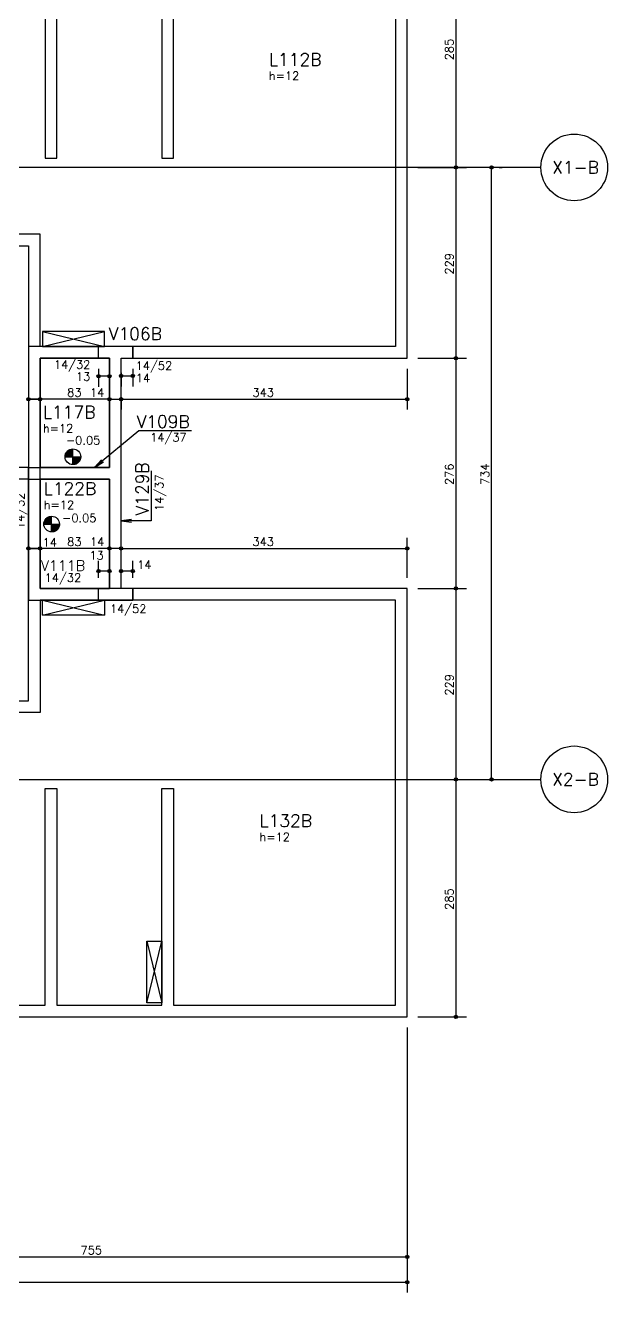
# Model space of a CAD drawing. Extents: x 187 to 6132, y 3709 to 7914.
# Drawn here: x 3869 to 4567, y 5535 to 7055 of the extents above; entities that cross this region are included whole.
import ezdxf

# ---------------------------------------------------------------- set-up
doc = ezdxf.new("R2010")
doc.units = 0
doc.header["$LTSCALE"] = 100
doc.header["$MEASUREMENT"] = 0
doc.linetypes.add('ESTILO_TQS_0002', pattern=[0.3, 0.2, -0.1])
doc.layers.get('0').update_dxf_attribs({"color": 245, "linetype": 'CONTINUOUS'})
for name, color, linetype in [('01', 7, 'CONTINUOUS'), ('10', 7, 'CONTINUOUS'), ('100', 7, 'CONTINUOUS'), ('104', 7, 'CONTINUOUS'), ('11', 7, 'CONTINUOUS'), ('13', 7, 'CONTINUOUS'), ('18', 4, 'CONTINUOUS'), ('210', 7, 'ESTILO_TQS_0002'), ('221', 102, 'CONTINUOUS'), ('223', 6, 'CONTINUOUS'), ('8', 7, 'CONTINUOUS')]:
    doc.layers.add(name, color=color, linetype=linetype)
doc.styles.get("Standard").update_dxf_attribs({"font": 'ROMANS.SHX'})

msp = doc.modelspace()

# ---------------------------------------------------------------- linework, layer by layer
for p, q in [((3916.475146, 6537.982256), (3935.225146, 6537.982256)), ((3916.498079, 6538.576857), (3925.85011, 6538.576857)), ((3916.550856, 6539.171494), (3925.85011, 6539.171494)), ((3916.646378, 6539.76613), (3925.85011, 6539.76613)), ((3916.781848, 6540.360767), (3925.85011, 6540.360767)), ((3916.959052, 6540.955368), (3925.85011, 6540.955368)), ((3917.180531, 6541.550041), (3925.85011, 6541.550041)), ((3917.449825, 6542.144642), (3925.85011, 6542.144642)), ((3917.77169, 6542.739279), (3925.85011, 6542.739279)), ((3918.152707, 6543.333916), (3925.85011, 6543.333916)), ((3918.602245, 6543.928552), (3925.85011, 6543.928552)), ((3919.133966, 6544.523153), (3925.85011, 6544.523153)), ((3919.769471, 6545.117835), (3925.85011, 6545.117835)), ((3920.545917, 6545.712436), (3925.85011, 6545.712436)), ((3921.538763, 6546.307073), (3925.85011, 6546.307073)), ((3922.963302, 6546.901709), (3925.85011, 6546.901709)), ((3925.850146, 6528.607256), (3925.850146, 6547.357256)), ((3925.850146, 6528.607256), (3925.850146, 6547.357256)), ((3925.850146, 6528.607256), (3925.850146, 6537.982256)), ((3925.850146, 6537.982256), (3935.225146, 6537.982256)), ((3925.850146, 6537.387619), (3935.205134, 6537.387619)), ((3925.850146, 6536.792982), (3935.1494, 6536.792982)), ((3925.850146, 6536.198345), (3935.053842, 6536.198345)), ((3935.053842, 6536.198345), (3934.918409, 6535.603709)), ((3935.1494, 6536.792982), (3935.053842, 6536.198345)), ((3935.205134, 6537.387619), (3935.1494, 6536.792982)), ((3935.225146, 6537.982256), (3935.205134, 6537.387619)), ((3925.850146, 6535.603709), (3934.918409, 6535.603709)), ((3925.850146, 6535.009108), (3934.741204, 6535.009108)), ((3925.850146, 6534.414471), (3934.519725, 6534.414471)), ((3925.850146, 6533.819834), (3934.250431, 6533.819834)), ((3925.850146, 6533.225197), (3933.928566, 6533.225197)), ((3925.850146, 6532.63056), (3933.547549, 6532.63056)), ((3925.850146, 6532.035915), (3933.098047, 6532.035915)), ((3925.850146, 6531.441278), (3932.56629, 6531.441278)), ((3925.850146, 6530.846686), (3931.930785, 6530.846686)), ((3925.850146, 6530.25204), (3931.154339, 6530.25204)), ((3925.850146, 6529.657403), (3930.161493, 6529.657403)), ((3925.850146, 6529.062766), (3928.73699, 6529.062766)), ((3926.305225, 6528.618308), (3925.850146, 6528.607256)), ((3926.984934, 6528.676189), (3926.305225, 6528.618308)), ((3927.660092, 6528.78363), (3926.984934, 6528.676189)), ((3928.723983, 6529.062766), (3927.660092, 6528.78363)), ((3930.151738, 6529.657403), (3928.723983, 6529.062766)), ((3931.148018, 6530.25204), (3930.151738, 6529.657403)), ((3931.924762, 6530.846686), (3931.148018, 6530.25204)), ((3932.561186, 6531.441278), (3931.924762, 6530.846686)), ((3933.091351, 6532.035915), (3932.561186, 6531.441278)), ((3933.542507, 6532.63056), (3933.091351, 6532.035915)), ((3933.928566, 6533.225197), (3933.542507, 6532.63056)), ((3934.250431, 6533.819834), (3933.928566, 6533.225197)), ((3934.519725, 6534.414471), (3934.250431, 6533.819834)), ((3934.741204, 6535.009108), (3934.519725, 6534.414471)), ((3934.918409, 6535.603709), (3934.741204, 6535.009108)), ((3891.546753, 6460.260888), (3900.437811, 6460.260888)), ((3891.768232, 6460.855561), (3900.437811, 6460.855561)), ((3892.037526, 6461.450162), (3900.437811, 6461.450162)), ((3892.359391, 6462.044798), (3900.437811, 6462.044798)), ((3892.740407, 6462.639435), (3900.437811, 6462.639435)), ((3893.189946, 6463.234072), (3900.437811, 6463.234072)), ((3893.721667, 6463.828673), (3900.437811, 6463.828673)), ((3894.357171, 6464.423354), (3900.437811, 6464.423354)), ((3895.133617, 6465.017956), (3900.437811, 6465.017956)), ((3896.126464, 6465.612592), (3900.437811, 6465.612592)), ((3897.551003, 6466.207229), (3900.437811, 6466.207229)), ((3900.437847, 6447.912775), (3900.437847, 6466.662775)), ((3900.437847, 6447.912775), (3900.437847, 6466.662775)), ((3891.062847, 6457.287775), (3909.812847, 6457.287775)), ((3891.085779, 6457.882377), (3900.437811, 6457.882377)), ((3891.138556, 6458.477013), (3900.437811, 6458.477013)), ((3891.234079, 6459.07165), (3900.437811, 6459.07165)), ((3891.369548, 6459.666287), (3900.437811, 6459.666287)), ((3900.437847, 6447.912775), (3900.437847, 6457.287775)), ((3900.437847, 6457.287775), (3909.812847, 6457.287775)), ((3900.437847, 6456.693139), (3909.792835, 6456.693139)), ((3900.437847, 6456.098502), (3909.737101, 6456.098502)), ((3900.437847, 6455.503865), (3909.641543, 6455.503865)), ((3900.437847, 6454.909228), (3909.506109, 6454.909228)), ((3900.437847, 6454.314627), (3909.328905, 6454.314627)), ((3900.437847, 6453.71999), (3909.107426, 6453.71999)), ((3900.437847, 6453.125354), (3908.838132, 6453.125354)), ((3900.437847, 6452.530717), (3908.516267, 6452.530717)), ((3900.437847, 6451.93608), (3908.13525, 6451.93608)), ((3900.437847, 6451.341434), (3907.685748, 6451.341434)), ((3900.437847, 6450.746798), (3907.153991, 6450.746798)), ((3900.437847, 6450.152205), (3906.518486, 6450.152205)), ((3900.437847, 6449.55756), (3905.74204, 6449.55756)), ((3900.437847, 6448.962923), (3904.749194, 6448.962923)), ((3900.437847, 6448.368286), (3903.32469, 6448.368286)), ((3900.892926, 6447.923827), (3900.437847, 6447.912775)), ((3901.572635, 6447.981709), (3900.892926, 6447.923827)), ((3902.247793, 6448.08915), (3901.572635, 6447.981709)), ((3903.311683, 6448.368286), (3902.247793, 6448.08915)), ((3904.739438, 6448.962923), (3903.311683, 6448.368286)), ((3905.735719, 6449.55756), (3904.739438, 6448.962923)), ((3906.512463, 6450.152205), (3905.735719, 6449.55756)), ((3907.148887, 6450.746798), (3906.512463, 6450.152205)), ((3907.679052, 6451.341434), (3907.148887, 6450.746798)), ((3908.130208, 6451.93608), (3907.679052, 6451.341434)), ((3908.516267, 6452.530717), (3908.130208, 6451.93608)), ((3908.838132, 6453.125354), (3908.516267, 6452.530717)), ((3909.107426, 6453.71999), (3908.838132, 6453.125354)), ((3909.328905, 6454.314627), (3909.107426, 6453.71999)), ((3909.506109, 6454.909228), (3909.328905, 6454.314627)), ((3909.641543, 6455.503865), (3909.506109, 6454.909228)), ((3909.737101, 6456.098502), (3909.641543, 6455.503865)), ((3909.792835, 6456.693139), (3909.737101, 6456.098502)), ((3909.812847, 6457.287775), (3909.792835, 6456.693139))]:
    msp.add_line(p, q)
for centre in [(3925.850146, 6537.982256), (3900.437847, 6457.287775)]:
    msp.add_circle(centre, 9.375)
at = {"layer": '01'}
for p, q in [((4326.595874, 6656.126464), (4326.595874, 7170.126464)), ((3983.595867, 6656.126464), (4326.595874, 6656.126464)), ((3872.595874, 6511.126464), (3872.595874, 6525.126464)), ((4326.595874, 6380.126464), (3983.595867, 6380.126464)), ((4326.595874, 5866.126464), (4326.595874, 6380.126464)), ((3571.595874, 5866.126464), (4326.595874, 5866.126464))]:
    msp.add_line(p, q, dxfattribs=at)
for points in [[(4032.595874, 6896.126464), (4046.595874, 6896.126464), (4046.595874, 7156.126464), (4312.595874, 7156.126464), (4312.595874, 6670.126464), (3886.595874, 6670.126464), (3886.595874, 6805.126464), (3557.595874, 6805.126464), (3557.595874, 6605.126464), (3227.595874, 6605.126464), (3227.595874, 6525.126464), (3126.595874, 6525.126464), (3126.595874, 7156.126464), (3892.595874, 7156.126464), (3892.595874, 6896.126464), (3906.595874, 6896.126464), (3906.595874, 7156.126464), (4032.595874, 7156.126464), (4032.595874, 6896.126464)], [(3872.595874, 6791.126464), (3872.595874, 6525.126464), (3571.595874, 6525.126464), (3571.595874, 6791.126464), (3872.595874, 6791.126464)], [(3872.596, 6670.126), (3872.596, 6518.126)], [(3976.595994, 6670.126), (3872.596, 6670.126)], [(3997.596, 6670.126), (3976.595994, 6670.126)], [(3997.596, 6670.126), (3997.596, 6656.126)], [(3886.596, 6525.126), (3886.596, 6656.126)], [(3886.596, 6656.126), (3969.595994, 6656.126)], [(3983.595994, 6656.126), (3997.596, 6656.126)], [(3983.595994, 6518.126), (3983.595994, 6656.126)], [(3886.596, 6511.126), (3886.596, 6525.126)], [(4032.595874, 6140.126464), (4046.595874, 6140.126464), (4046.595874, 5880.126464), (4312.595874, 5880.126464), (4312.595874, 6366.126464), (3886.595874, 6366.126464), (3886.595874, 6231.126464), (3557.595874, 6231.126464), (3557.595874, 6431.126464), (3227.595874, 6431.126464), (3227.595874, 6511.126464), (3126.595874, 6511.126464), (3126.595874, 5880.126464), (3892.595874, 5880.126464), (3892.595874, 6140.126464), (3906.595874, 6140.126464), (3906.595874, 5880.126464), (4032.595874, 5880.126464), (4032.595874, 6140.126464)], [(3872.595874, 6245.126464), (3872.595874, 6511.126464), (3571.595874, 6511.126464), (3571.595874, 6245.126464), (3872.595874, 6245.126464)], [(3872.596, 6518.126), (3872.596, 6366.126)], [(3886.596, 6380.126), (3886.596, 6511.126)], [(3983.595994, 6380.126), (3983.595994, 6518.126)], [(3969.595994, 6380.126), (3886.596, 6380.126)], [(3983.595994, 6380.126), (3969.595994, 6380.126)], [(3997.596, 6380.126), (3983.595994, 6380.126)], [(3997.596, 6380.126), (3997.596, 6366.126)], [(3872.596, 6366.126), (3976.595994, 6366.126)], [(3976.595994, 6366.126), (3997.596, 6366.126)]]:
    msp.add_lwpolyline(points, dxfattribs=at)
at = {"layer": '100'}
msp.add_lwpolyline([(3886.596, 6511.126464), (3969.595994, 6511.126464), (3969.595994, 6380.126464), (3886.596, 6380.126464), (3886.596, 6427.998188), (3872.596126, 6427.998188), (3872.596126, 6366.126464), (3997.596, 6366.126464), (3997.596, 6380.126929), (3983.595994, 6380.126929), (3983.595994, 6656.126464), (3997.596, 6656.126464), (3997.596, 6670.126464), (3872.596, 6670.126464), (3872.595874, 6607.095785), (3886.595874, 6607.095785), (3886.596, 6656.126464), (3969.595994, 6656.126464), (3969.595994, 6525.126464), (3886.596, 6525.126464), (3886.596, 6606.995785), (3872.596126, 6606.995785), (3872.596126, 6428.098188), (3886.596, 6428.098188), (3886.596, 6511.126464)], dxfattribs=at)
at = {"layer": '104'}
for points in [[(3886.595874, 6525.126464), (3969.595866, 6525.126464), (3969.595866, 6656.126464), (3886.595874, 6656.126464), (3886.595874, 6525.126464)], [(3886.595866, 6380.126464), (3969.595866, 6380.126464), (3969.595866, 6511.126464), (3886.595866, 6511.126464), (3886.595866, 6380.126464)]]:
    msp.add_lwpolyline(points, dxfattribs=at)
at = {"layer": '18'}
for p, q in [((4486.595874, 6885.126464), (482.595874, 6885.126464)), ((482.595874, 6151.126464), (4486.595874, 6151.126464))]:
    msp.add_line(p, q, dxfattribs=at)
for centre in [(4526.595874, 6885.126464), (4526.595874, 6151.126464)]:
    msp.add_circle(centre, 40, dxfattribs=at)
at = {"layer": '210'}
for p, q in [((3956.595874, 6656.126464), (3956.595874, 6670.126464)), ((3872.595874, 6525.126464), (3886.595866, 6525.126464)), ((3872.595874, 6511.126464), (3886.595866, 6511.126464)), ((3956.595867, 6366.126464), (3956.595867, 6380.126464))]:
    msp.add_line(p, q, dxfattribs=at)
at = {"layer": '221', "color": 11, "linetype": 'Continuous'}
for p, q in [((4384.823784, 7170.126464), (4384.823784, 6885.126464)), ((4339.095874, 6885.126464), (4397.323784, 6885.126464)), ((4339.095874, 6885.126464), (4397.323784, 6885.126464)), ((4384.823784, 6885.126464), (4384.823784, 6656.126464)), ((4427.581807, 6151.126464), (4427.581807, 6885.126464)), ((4436.595874, 6885.126464), (4440.081807, 6885.126464)), ((3956.595874, 6643.626), (3956.595874, 6622.036257)), ((3969.595741, 6643.626464), (3969.595741, 6622.036257)), ((3997.595747, 6643.626), (3997.595747, 6622.483989)), ((4326.595874, 6643.626464), (4326.595874, 6594.595785)), ((4339.095874, 6656.126464), (4397.323784, 6656.126464)), ((4339.095874, 6656.126464), (4397.323784, 6656.126464)), ((4384.823784, 6656.126464), (4384.823784, 6380.126464)), ((3969.595741, 6634.536257), (3956.595874, 6634.536257)), ((3983.595867, 6638.629562), (3983.595867, 6622.483989)), ((3983.595867, 6634.983989), (3997.595747, 6634.983989)), ((3872.595874, 6624.406499), (3872.595874, 6594.595785)), ((3886.59571, 6625.777391), (3886.59571, 6594.595785)), ((3969.595741, 6616.020122), (3969.595741, 6594.595785)), ((3886.59571, 6607.095785), (3872.595874, 6607.095785)), ((3969.595741, 6607.095785), (3886.59571, 6607.095785)), ((3969.595741, 6609.536257), (3969.595741, 6594.595785)), ((3969.595741, 6607.095785), (3983.595741, 6607.095785)), ((3983.595741, 6609.536257), (3983.595741, 6594.595785)), ((3983.595741, 6609.536257), (3983.595741, 6594.595785)), ((3983.595741, 6607.095785), (4326.595874, 6607.095785)), ((3886.59571, 6595.821738), (3886.59571, 6594.595785)), ((3886.595747, 6438.848666), (3886.595747, 6440.598188)), ((3886.595747, 6438.848666), (3886.595747, 6440.598188)), ((3983.595741, 6428.865445), (3983.595741, 6440.598188)), ((3983.595867, 6439.365445), (3983.595867, 6440.598188)), ((4326.595874, 6392.626464), (4326.595874, 6440.598188)), ((3872.595747, 6429.626), (3872.595747, 6415.598188)), ((3886.595747, 6428.098188), (3872.595747, 6428.098188)), ((3969.595741, 6428.098188), (3886.595747, 6428.098188)), ((3983.595867, 6428.098188), (3969.595741, 6428.098188)), ((3969.595741, 6416.227446), (3969.595741, 6415.598188)), ((3969.595741, 6416.227446), (3969.595741, 6415.598188)), ((3983.595741, 6428.098188), (4326.595874, 6428.098188)), ((3956.595867, 6392.626), (3956.595867, 6413.350501)), ((3969.595741, 6400.850501), (3956.595867, 6400.850501)), ((3969.595741, 6392.626464), (3969.595741, 6413.350501)), ((3983.595741, 6392.626929), (3983.595741, 6413.350501)), ((3997.595747, 6400.850501), (3983.595741, 6400.850501)), ((3997.595747, 6392.626929), (3997.595747, 6413.350501)), ((4339.095874, 6380.126464), (4397.323784, 6380.126464)), ((4339.095874, 6380.126464), (4397.323784, 6380.126464)), ((4384.823784, 6380.126464), (4384.823784, 6151.126464)), ((4384.823784, 6151.126464), (4384.823784, 5866.126464)), ((4395.238558, 6151.126464), (4397.323784, 6151.126464)), ((4395.238558, 6151.126464), (4397.323784, 6151.126464)), ((4436.595874, 6151.126464), (4440.081807, 6151.126464)), ((4326.595874, 5853.626464), (4326.595874, 5565.881882)), ((4326.595874, 5853.626464), (4326.595874, 5535.451585)), ((4339.095874, 5866.126464), (4397.323784, 5866.126464)), ((3571.596, 5578.381882), (4326.595874, 5578.381882)), ((3326.595874, 5547.951585), (4326.595874, 5547.951585))]:
    msp.add_line(p, q, dxfattribs=at)
for points in [[(4067.813467, 6568.98876), (4004.769101, 6568.98876), (3951.802183, 6525.126464), (3960.306653, 6534.287468), (3951.802183, 6525.126464), (3962.387912, 6531.774196)], [(4019.841123, 6521.315582), (4019.841123, 6461.188732), (3983.595741, 6461.188732), (3995.988802, 6462.82031), (3983.595741, 6461.188732), (3995.988802, 6459.557155)]]:
    msp.add_lwpolyline(points, dxfattribs=at)
for centre, radius in [((4384.823784, 6885.126464), 2), ((4384.823784, 6885.126464), 2), ((4384.823784, 6885.126464), 1), ((4384.823784, 6885.126464), 1), ((4427.581807, 6885.126464), 2), ((4427.581807, 6885.126464), 1), ((4384.823784, 6656.126464), 2), ((4384.823784, 6656.126464), 2), ((4384.823784, 6656.126464), 1), ((4384.823784, 6656.126464), 1), ((3956.595874, 6634.536257), 2), ((3956.595874, 6634.536257), 1), ((3969.595741, 6634.536257), 2), ((3969.595741, 6634.536257), 1), ((3983.595867, 6634.983989), 2), ((3983.595867, 6634.983989), 1), ((3997.595747, 6634.983989), 2), ((3997.595747, 6634.983989), 1), ((3872.595874, 6607.095785), 2), ((3872.595874, 6607.095785), 1), ((3886.59571, 6607.095785), 2), ((3886.59571, 6607.095785), 2), ((3886.59571, 6607.095785), 1), ((3886.59571, 6607.095785), 1), ((3969.595741, 6607.095785), 2), ((3969.595741, 6607.095785), 2), ((3969.595741, 6607.095785), 1), ((3969.595741, 6607.095785), 1), ((3983.595741, 6607.095785), 2), ((3983.595741, 6607.095785), 2), ((3983.595741, 6607.095785), 1), ((3983.595741, 6607.095785), 1), ((4326.595874, 6607.095785), 2), ((4326.595874, 6607.095785), 1), ((3872.595747, 6428.098188), 2), ((3886.595747, 6428.098188), 2), ((3886.595747, 6428.098188), 2), ((3969.595741, 6428.098188), 2), ((3969.595741, 6428.098188), 2), ((3983.595741, 6428.098188), 2), ((3983.595867, 6428.098188), 2), ((4326.595874, 6428.098188), 2), ((3872.595747, 6428.098188), 1), ((3886.595747, 6428.098188), 1), ((3886.595747, 6428.098188), 1), ((3969.595741, 6428.098188), 1), ((3969.595741, 6428.098188), 1), ((3983.595741, 6428.098188), 1), ((3983.595867, 6428.098188), 1), ((4326.595874, 6428.098188), 1), ((3956.595867, 6400.850501), 2), ((3956.595867, 6400.850501), 1), ((3969.595741, 6400.850501), 2), ((3969.595741, 6400.850501), 1), ((3983.595741, 6400.850501), 2), ((3983.595741, 6400.850501), 1), ((3997.595747, 6400.850501), 2), ((3997.595747, 6400.850501), 1), ((4384.823784, 6380.126464), 2), ((4384.823784, 6380.126464), 2), ((4384.823784, 6380.126464), 1), ((4384.823784, 6380.126464), 1), ((4384.823784, 6151.126464), 2), ((4384.823784, 6151.126464), 2), ((4384.823784, 6151.126464), 1), ((4384.823784, 6151.126464), 1), ((4427.581807, 6151.126464), 2), ((4427.581807, 6151.126464), 1), ((4384.823784, 5866.126464), 2), ((4384.823784, 5866.126464), 1), ((4326.595874, 5578.381882), 2), ((4326.595874, 5578.381882), 1), ((4326.595874, 5547.951585), 2), ((4326.595874, 5547.951585), 1)]:
    msp.add_circle(centre, radius, dxfattribs=at)
at = {"layer": '223'}
for p, q in [((3889.595874, 6670.126464), (3963.595874, 6688.126464)), ((3889.595874, 6688.126464), (3963.595874, 6670.126464)), ((3889.595874, 6366.126464), (3963.595874, 6348.126464)), ((3889.595874, 6348.126464), (3963.595874, 6366.126464)), ((4014.590112, 5883.126464), (4032.590112, 5957.126464)), ((4014.590112, 5957.126464), (4032.590112, 5883.126464))]:
    msp.add_line(p, q, dxfattribs=at)
for points in [[(3963.595874, 6688.126464), (3889.595874, 6688.126464), (3889.595874, 6670.126464), (3963.595874, 6670.126464), (3963.595874, 6688.126464)], [(3963.595874, 6348.126464), (3889.595874, 6348.126464), (3889.595874, 6366.126464), (3963.595874, 6366.126464), (3963.595874, 6348.126464)], [(4032.590112, 5883.126464), (4014.590112, 5883.126464), (4014.590112, 5957.126464), (4032.590112, 5957.126464), (4032.590112, 5883.126464)]]:
    msp.add_lwpolyline(points, dxfattribs=at)

# ---------------------------------------------------------------- texts
for p in [(3917.536971, 6552.827367), (3912.932935, 6459.575631)]:
    msp.add_text('-0.05', height=10).set_placement(p)
at = {"layer": '10', "linetype": 'Continuous'}
for s, p in [('L112B', (4160.722043, 7006.98084)), ('L117B', (3889.959502, 6584.112013)), ('L122B', (3890.908205, 6492.344223)), ('L132B', (4149.427177, 6093.994629))]:
    msp.add_text(s, height=15, dxfattribs=at).set_placement(p)
at = {"layer": '11', "linetype": 'Continuous'}
for s, p in [('14/32', (3903.095997, 6643.626)), ('14/37', (4018.426945, 6556.291474))]:
    msp.add_text(s, height=10, dxfattribs=at).set_placement(p)
for s, rotation, p in [('14/52', 360, (4001.17074, 6642.307848)), ('14/37', 90, (4034.289069, 6473.041006)), ('14/32', 90, (3867.757832, 6451.264559)), ('14/32', 360, (3892.142777, 6387.977214)), ('14/52', 360, (3970.270193, 6350.773682))]:
    msp.add_text(s, height=10, rotation=rotation, dxfattribs=at).set_placement(p)
at = {"layer": '13', "linetype": 'Continuous'}
for p in [(4160.722043, 6989.98084), (3889.959502, 6567.112013), (3890.908205, 6475.344223), (4149.427177, 6076.994629)]:
    msp.add_text('h=12', height=10, dxfattribs=at).set_placement(p)
at = {"layer": '18'}
for s, p in [('X1-B', (4500.111736, 6877.627814)), ('X2-B', (4500.111736, 6143.627814))]:
    msp.add_text(s, height=15, rotation=360, dxfattribs=at).set_placement(p)
at = {"layer": '221', "color": 11, "linetype": 'Continuous'}
for s, p in [('285', (4381.823784, 7013.626464)), ('229', (4381.823784, 6756.626464)), ('276', (4381.823784, 6504.126464)), ('734', (4424.581807, 6504.126464)), ('229', (4381.823784, 6251.626464)), ('285', (4381.823784, 5994.626464))]:
    msp.add_text(s, height=10, rotation=90, dxfattribs=at).set_placement(p)
for s, p in [('13', (3929.661768, 6629.257173)), ('14', (4001.264188, 6627.446915)), ('83', (3919.095726, 6610.095785)), ('14', (3946.262411, 6610.095785)), ('343', (4141.095807, 6610.095785)), ('14', (3889.725301, 6430.383111)), ('83', (3919.095744, 6431.098188)), ('14', (3946.262411, 6431.098188)), ('343', (4141.095807, 6431.098188)), ('13', (3945.672436, 6414.668138)), ('14', (4002.87573, 6403.447636)), ('755', (3935.095937, 5581.381882))]:
    msp.add_text(s, height=10, dxfattribs=at).set_placement(p)
at = {"layer": '8', "linetype": 'Continuous'}
for s, rotation, p in [('V106B', 360, (3968.90358, 6678.100824)), ('V109B', 360, (4002.222669, 6572.695006)), ('V129B', 90, (4016.322196, 6467.838144))]:
    msp.add_text(s, height=15, rotation=rotation, dxfattribs=at).set_placement(p)
msp.add_text('V111B', height=12.5, dxfattribs=at).set_placement((3887.583714, 6401.25575))

doc.saveas('drawing.dxf')
